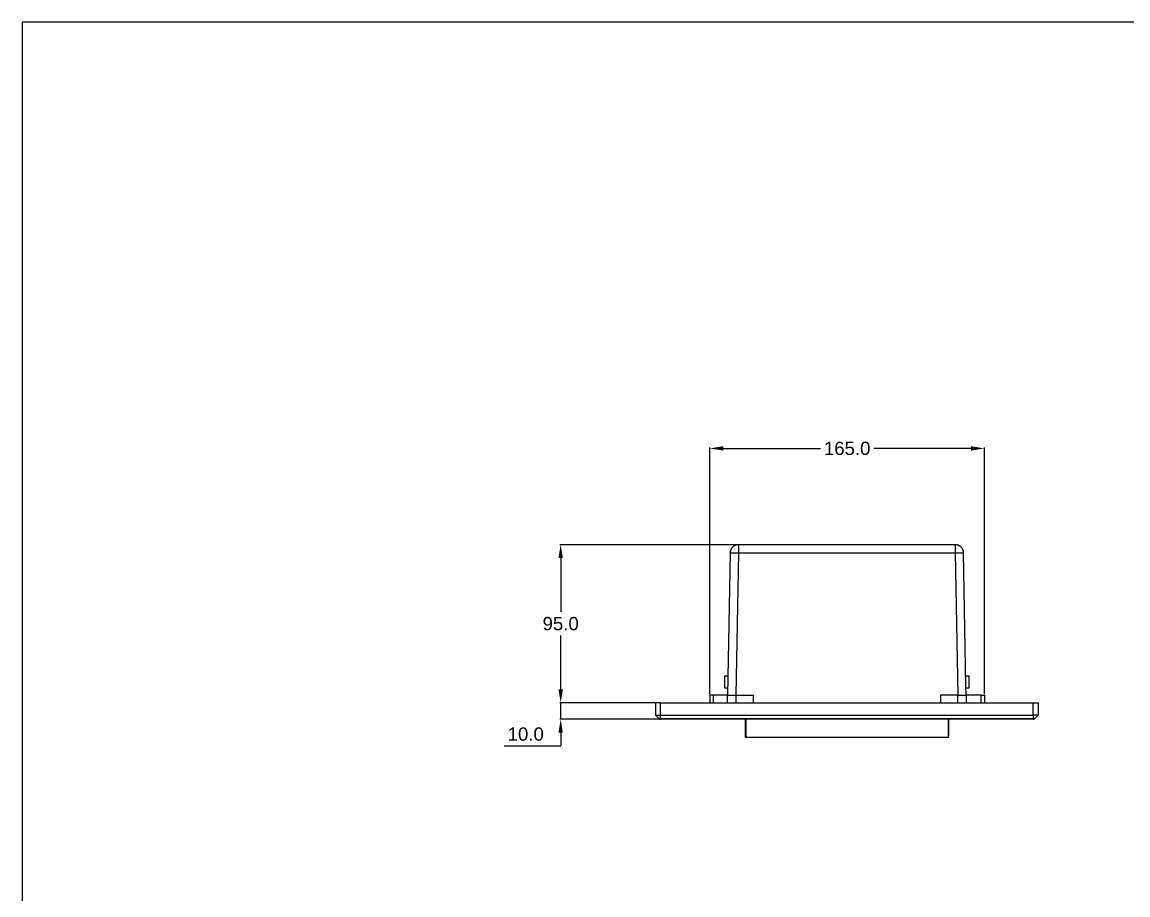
# Model space of a CAD drawing. Header units: millimetres. Extents: x 3033 to 4363, y 230 to 1450.
# Drawn here: x 3033 to 3698, y 925 to 1450 of the extents above; entities that cross this region are included whole.
import ezdxf

# ---------------------------------------------------------------- set-up
doc = ezdxf.new("R2010")
doc.units = ezdxf.units.MM
doc.header["$MEASUREMENT"] = 0
for name, color, linetype in [('____', 5, 'Continuous'), ('Default', 7, 'Continuous'), ('LAYER 10', 2, 'Continuous')]:
    doc.layers.add(name, color=color, linetype=linetype)
doc.styles.add('Arial', font='arial.ttf')
doc.dimstyles.new('Dimension Style 01', dxfattribs={"dimtxt": 8, "dimasz": 8, "dimexe": 0.5, "dimexo": 0.5, "dimgap": 3, "dimtad": 1, "dimtih": 1, "dimtoh": 1, "dimdec": 1, "dimzin": 1, "dimdsep": 46, "dimtxsty": 'Arial', "dimcen": 0.5, "dimadec": 1, "dimazin": 0, "dimtfac": 1, "dimtdec": 1, "dimtix": 1, "dimtmove": 0, "dimatfit": 3, "dimfxl": 1, "dimtolj": 1, "dimtzin": 1, "dimarcsym": 0})

# ---------------------------------------------------------------- blocks, each defined once
blk = doc.blocks.new('*D1')
at = {"layer": 'Default', "color": 0, "lineweight": -2, "transparency": 16777216}
for p, q in [((3356.97, 1048.29), (3356.97, 1056.29)), ((3413.59, 1040.29), (3356.47, 1040.29)), ((3356.97, 1030.29), (3356.97, 1040.29)), ((3416.5, 1030.29), (3356.47, 1030.29)), ((3356.97, 1022.29), (3356.97, 1014.29)), ((3322.97, 1014.29), (3356.97, 1014.29))]:
    blk.add_line(p, q, dxfattribs=at)
at = {"layer": 'Default', "color": 0, "transparency": 16777216}
for points in [[(3355.64, 1048.29), (3358.31, 1048.29), (3356.97, 1040.29)], [(3355.64, 1022.29), (3358.31, 1022.29), (3356.97, 1030.29)]]:
    blk.add_solid(points, dxfattribs=at)
at = {"layer": 'Defpoints', "color": 0, "transparency": 16777216}
for p in [(3356.97, 1040.29), (3414.09, 1040.29), (3417, 1030.29)]:
    blk.add_point(p, dxfattribs=at)
at = {"layer": 'Default', "color": 0, "transparency": 16777216, "insert": (3335.97, 1021.37), "char_height": 8, "attachment_point": 5, "style": 'Arial'}
blk.add_mtext('\\A1;10.0', dxfattribs=at)
blk = doc.blocks.new('*D5')
at = {"layer": 'Default', "color": 0, "lineweight": -2, "transparency": 16777216}
for p, q in [((3446.76, 1045.32), (3446.76, 1193.73)), ((3454.76, 1193.23), (3513.15, 1193.23)), ((3603.76, 1193.23), (3545.37, 1193.23)), ((3611.76, 1045.32), (3611.76, 1193.73))]:
    blk.add_line(p, q, dxfattribs=at)
at = {"layer": 'Default', "color": 0, "transparency": 16777216}
for points in [[(3454.76, 1194.57), (3454.76, 1191.9), (3446.76, 1193.23)], [(3603.76, 1194.57), (3603.76, 1191.9), (3611.76, 1193.23)]]:
    blk.add_solid(points, dxfattribs=at)
at = {"layer": 'Defpoints', "color": 0, "transparency": 16777216}
for p in [(3611.76, 1193.23), (3446.76, 1044.82), (3611.76, 1044.82)]:
    blk.add_point(p, dxfattribs=at)
at = {"layer": 'Default', "color": 0, "transparency": 16777216, "insert": (3529.26, 1193.23), "char_height": 8, "attachment_point": 5, "style": 'Arial'}
blk.add_mtext('\\A1;165.0', dxfattribs=at)
blk = doc.blocks.new('*D6')
at = {"layer": 'Default', "color": 0, "lineweight": -2, "transparency": 16777216}
for p, q in [((3463.38, 1135.29), (3356.47, 1135.29)), ((3356.97, 1127.29), (3356.97, 1094.87)), ((3356.97, 1048.29), (3356.97, 1080.7)), ((3413.59, 1040.29), (3356.47, 1040.29))]:
    blk.add_line(p, q, dxfattribs=at)
at = {"layer": 'Default', "color": 0, "transparency": 16777216}
for points in [[(3355.64, 1127.29), (3358.31, 1127.29), (3356.97, 1135.29)], [(3355.64, 1048.29), (3358.31, 1048.29), (3356.97, 1040.29)]]:
    blk.add_solid(points, dxfattribs=at)
at = {"layer": 'Defpoints', "color": 0, "transparency": 16777216}
for p in [(3356.97, 1135.29), (3463.88, 1135.29), (3414.09, 1040.29)]:
    blk.add_point(p, dxfattribs=at)
at = {"layer": 'Default', "color": 0, "transparency": 16777216, "insert": (3356.97, 1087.79), "char_height": 8, "attachment_point": 5, "style": 'Arial'}
blk.add_mtext('\\A1;95.0', dxfattribs=at)

msp = doc.modelspace()

# ---------------------------------------------------------------- linework, layer by layer
at = {"layer": '____'}
for p, q in [((4363.09, 1449.66), (3033.09, 1449.66)), ((3033.09, 1449.66), (3033.09, 230.27))]:
    msp.add_line(p, q, dxfattribs=at)
at = {"layer": 'LAYER 10'}
for p, q in [((3458.89, 1130.55), (3458.88, 1130.37)), ((3458.9, 1130.72), (3458.89, 1130.55)), ((3458.92, 1130.89), (3458.9, 1130.72)), ((3458.94, 1131.06), (3458.92, 1130.89)), ((3458.97, 1131.23), (3458.94, 1131.06)), ((3459.01, 1131.4), (3458.97, 1131.23)), ((3459.05, 1131.57), (3459.01, 1131.4)), ((3459.1, 1131.73), (3459.05, 1131.57)), ((3459.15, 1131.9), (3459.1, 1131.73)), ((3459.21, 1132.06), (3459.15, 1131.9)), ((3459.27, 1132.22), (3459.21, 1132.06)), ((3459.34, 1132.38), (3459.27, 1132.22)), ((3459.41, 1132.53), (3459.34, 1132.38)), ((3459.5, 1132.69), (3459.41, 1132.53)), ((3459.58, 1132.84), (3459.5, 1132.69)), ((3459.67, 1132.98), (3459.58, 1132.84)), ((3459.77, 1133.13), (3459.67, 1132.98)), ((3459.87, 1133.27), (3459.77, 1133.13)), ((3459.97, 1133.41), (3459.87, 1133.27)), ((3460.08, 1133.54), (3459.97, 1133.41)), ((3460.2, 1133.67), (3460.08, 1133.54)), ((3460.32, 1133.79), (3460.2, 1133.67)), ((3460.44, 1133.91), (3460.32, 1133.79)), ((3460.57, 1134.03), (3460.44, 1133.91)), ((3460.7, 1134.14), (3460.57, 1134.03)), ((3460.83, 1134.25), (3460.7, 1134.14)), ((3460.97, 1134.35), (3460.83, 1134.25)), ((3461.11, 1134.45), (3460.97, 1134.35)), ((3461.26, 1134.54), (3461.11, 1134.45)), ((3461.41, 1134.63), (3461.26, 1134.54)), ((3461.56, 1134.71), (3461.41, 1134.63)), ((3461.71, 1134.79), (3461.56, 1134.71)), ((3461.87, 1134.86), (3461.71, 1134.79)), ((3462.03, 1134.93), (3461.87, 1134.86)), ((3462.19, 1134.99), (3462.03, 1134.93)), ((3462.35, 1135.05), (3462.19, 1134.99)), ((3462.52, 1135.1), (3462.35, 1135.05)), ((3462.68, 1135.14), (3462.52, 1135.1)), ((3462.85, 1135.18), (3462.68, 1135.14)), ((3463.02, 1135.21), (3462.85, 1135.18)), ((3463.19, 1135.24), (3463.02, 1135.21)), ((3463.36, 1135.26), (3463.19, 1135.24)), ((3463.54, 1135.28), (3463.36, 1135.26)), ((3463.71, 1135.28), (3463.54, 1135.28)), ((3463.88, 1135.29), (3463.71, 1135.28)), ((3594.29, 1135.29), (3463.88, 1135.29)), ((3463.88, 1135.29), (3463.88, 1130.37)), ((3594.47, 1135.28), (3594.29, 1135.29)), ((3594.29, 1135.29), (3594.29, 1130.37)), ((3594.64, 1135.28), (3594.47, 1135.28)), ((3594.81, 1135.26), (3594.64, 1135.28)), ((3594.98, 1135.24), (3594.81, 1135.26)), ((3595.15, 1135.21), (3594.98, 1135.24)), ((3595.32, 1135.18), (3595.15, 1135.21)), ((3595.49, 1135.14), (3595.32, 1135.18)), ((3595.66, 1135.1), (3595.49, 1135.14)), ((3595.82, 1135.05), (3595.66, 1135.1)), ((3595.99, 1134.99), (3595.82, 1135.05)), ((3596.15, 1134.93), (3595.99, 1134.99)), ((3596.31, 1134.86), (3596.15, 1134.93)), ((3596.46, 1134.79), (3596.31, 1134.86)), ((3596.62, 1134.71), (3596.46, 1134.79)), ((3596.77, 1134.63), (3596.62, 1134.71)), ((3596.92, 1134.54), (3596.77, 1134.63)), ((3597.06, 1134.45), (3596.92, 1134.54)), ((3597.21, 1134.35), (3597.06, 1134.45)), ((3597.34, 1134.25), (3597.21, 1134.35)), ((3597.48, 1134.14), (3597.34, 1134.25)), ((3597.61, 1134.03), (3597.48, 1134.14)), ((3597.74, 1133.91), (3597.61, 1134.03)), ((3597.86, 1133.79), (3597.74, 1133.91)), ((3597.98, 1133.67), (3597.86, 1133.79)), ((3598.09, 1133.54), (3597.98, 1133.67)), ((3598.2, 1133.41), (3598.09, 1133.54)), ((3598.31, 1133.27), (3598.2, 1133.41)), ((3598.41, 1133.13), (3598.31, 1133.27)), ((3598.5, 1132.98), (3598.41, 1133.13)), ((3598.6, 1132.84), (3598.5, 1132.98)), ((3598.68, 1132.69), (3598.6, 1132.84)), ((3598.76, 1132.54), (3598.68, 1132.69)), ((3598.84, 1132.38), (3598.76, 1132.54)), ((3598.91, 1132.22), (3598.84, 1132.38)), ((3598.97, 1132.06), (3598.91, 1132.22)), ((3599.03, 1131.9), (3598.97, 1132.06)), ((3599.08, 1131.73), (3599.03, 1131.9)), ((3599.13, 1131.57), (3599.08, 1131.73)), ((3599.17, 1131.4), (3599.13, 1131.57)), ((3599.2, 1131.23), (3599.17, 1131.4)), ((3599.23, 1131.06), (3599.2, 1131.23)), ((3599.26, 1130.89), (3599.23, 1131.06)), ((3599.28, 1130.72), (3599.26, 1130.89)), ((3599.29, 1130.55), (3599.28, 1130.72)), ((3599.29, 1130.37), (3599.29, 1130.55)), ((3458.88, 1130.37), (3457.39, 1044.82)), ((3458.88, 1130.37), (3463.88, 1130.37)), ((3463.88, 1130.37), (3462.39, 1044.82)), ((3463.88, 1130.37), (3594.29, 1130.37)), ((3594.29, 1130.37), (3599.29, 1130.37)), ((3594.29, 1130.37), (3595.78, 1044.82)), ((3600.68, 1050.51), (3599.29, 1130.37)), ((3455.59, 1056.16), (3455.47, 1049.16)), ((3457.59, 1056.16), (3455.59, 1056.16)), ((3602.59, 1056.16), (3600.59, 1056.16)), ((3602.71, 1049.16), (3602.59, 1056.16)), ((3448.76, 1044.82), (3446.76, 1044.82)), ((3446.76, 1044.82), (3446.76, 1040.29)), ((3457.39, 1044.82), (3448.76, 1044.82)), ((3448.76, 1044.82), (3448.76, 1040.29)), ((3455.47, 1049.16), (3457.47, 1049.16)), ((3457.39, 1044.82), (3458.84, 1044.84)), ((3457.39, 1040.29), (3457.39, 1044.82)), ((3458.84, 1044.84), (3458.86, 1044.84)), ((3458.86, 1044.84), (3458.87, 1044.84)), ((3458.87, 1044.84), (3462.39, 1044.82)), ((3462.39, 1044.82), (3462.39, 1040.29)), ((3462.39, 1044.82), (3472.71, 1044.82)), ((3472.71, 1044.82), (3472.71, 1040.29)), ((3595.78, 1044.82), (3585.46, 1044.82)), ((3585.46, 1044.82), (3585.46, 1040.29)), ((3595.78, 1044.82), (3599, 1044.84)), ((3595.78, 1040.29), (3595.78, 1044.82)), ((3599, 1044.84), (3599.3, 1044.84)), ((3599.3, 1044.84), (3599.32, 1044.84)), ((3599.32, 1044.84), (3599.34, 1044.84)), ((3599.34, 1044.84), (3600.78, 1044.82)), ((3600.78, 1044.82), (3600.68, 1050.51)), ((3600.71, 1049.16), (3602.71, 1049.16)), ((3600.78, 1044.82), (3600.78, 1040.29)), ((3609.76, 1044.82), (3600.78, 1044.82)), ((3609.76, 1040.29), (3609.76, 1044.82)), ((3609.76, 1044.82), (3611.76, 1044.82)), ((3611.76, 1044.82), (3611.76, 1040.29)), ((3417.09, 1040.29), (3414.09, 1040.29)), ((3414.09, 1040.29), (3414.09, 1032.79)), ((3417.09, 1032.79), (3417.09, 1040.29)), ((3417.09, 1040.29), (3641.09, 1040.29)), ((3641.09, 1032.79), (3641.09, 1040.29)), ((3641.09, 1040.29), (3644.09, 1040.29)), ((3644.09, 1040.29), (3644.09, 1032.79)), ((3414.09, 1032.79), (3417.09, 1032.79)), ((3416.3, 1030.58), (3414.09, 1032.79)), ((3417.09, 1030.58), (3417.09, 1032.79)), ((3417.09, 1032.79), (3641.09, 1032.79)), ((3641.09, 1032.79), (3641.09, 1030.58)), ((3644.09, 1032.79), (3641.09, 1032.79)), ((3644.09, 1032.79), (3641.88, 1030.58)), ((3416.3, 1030.58), (3416.32, 1030.56)), ((3417.09, 1030.58), (3416.3, 1030.58)), ((3416.32, 1030.56), (3416.35, 1030.53)), ((3416.35, 1030.53), (3416.37, 1030.51)), ((3416.37, 1030.51), (3416.4, 1030.49)), ((3416.4, 1030.49), (3416.43, 1030.47)), ((3416.43, 1030.47), (3416.45, 1030.45)), ((3416.45, 1030.45), (3416.48, 1030.43)), ((3416.48, 1030.43), (3416.51, 1030.42)), ((3416.51, 1030.42), (3416.54, 1030.4)), ((3416.54, 1030.4), (3416.57, 1030.38)), ((3416.57, 1030.38), (3416.6, 1030.37)), ((3416.6, 1030.37), (3416.64, 1030.36)), ((3416.64, 1030.36), (3416.67, 1030.35)), ((3416.67, 1030.35), (3416.7, 1030.33)), ((3416.7, 1030.33), (3416.73, 1030.32)), ((3416.73, 1030.32), (3416.77, 1030.32)), ((3416.77, 1030.32), (3416.8, 1030.31)), ((3416.8, 1030.31), (3416.83, 1030.3)), ((3416.83, 1030.3), (3416.87, 1030.3)), ((3416.87, 1030.3), (3416.9, 1030.29)), ((3416.9, 1030.29), (3416.93, 1030.29)), ((3416.93, 1030.29), (3416.97, 1030.29)), ((3416.97, 1030.29), (3417, 1030.29)), ((3417, 1030.29), (3417.09, 1030.29)), ((3417.09, 1030.29), (3417.09, 1030.58)), ((3641.09, 1030.58), (3417.09, 1030.58)), ((3641.09, 1030.29), (3417.09, 1030.29)), ((3468.04, 1019.63), (3468.04, 1030.29)), ((3468.24, 1030.29), (3468.24, 1019.43)), ((3523.77, 1030.28), (3522.31, 1030.28)), ((3525, 1030.28), (3523.77, 1030.28)), ((3525.76, 1030.28), (3525.75, 1030.28)), ((3526.25, 1030.28), (3525.76, 1030.28)), ((3528.04, 1030.28), (3526.25, 1030.28)), ((3528.52, 1030.28), (3528.04, 1030.28)), ((3529.4, 1030.28), (3529.28, 1030.28)), ((3532, 1030.28), (3529.4, 1030.28)), ((3532.11, 1030.28), (3532, 1030.28)), ((3533.38, 1030.28), (3532.9, 1030.28)), ((3535.18, 1030.28), (3533.38, 1030.28)), ((3533.38, 1030.28), (3533.38, 1030.28)), ((3535.19, 1030.28), (3535.18, 1030.28)), ((3535.67, 1030.28), (3535.19, 1030.28)), ((3590.27, 1019.43), (3590.27, 1030.29)), ((3590.48, 1020.25), (3590.48, 1030.29)), ((3641.09, 1030.58), (3641.09, 1030.29)), ((3641.88, 1030.58), (3641.09, 1030.58)), ((3641.09, 1030.29), (3641.17, 1030.29)), ((3641.17, 1030.29), (3641.21, 1030.29)), ((3641.21, 1030.29), (3641.24, 1030.29)), ((3641.24, 1030.29), (3641.28, 1030.29)), ((3641.28, 1030.29), (3641.31, 1030.3)), ((3641.31, 1030.3), (3641.34, 1030.3)), ((3641.34, 1030.3), (3641.38, 1030.31)), ((3641.38, 1030.31), (3641.41, 1030.32)), ((3641.41, 1030.32), (3641.44, 1030.32)), ((3641.44, 1030.32), (3641.48, 1030.33)), ((3641.48, 1030.33), (3641.51, 1030.35)), ((3641.51, 1030.35), (3641.54, 1030.36)), ((3641.54, 1030.36), (3641.57, 1030.37)), ((3641.57, 1030.37), (3641.6, 1030.38)), ((3641.6, 1030.38), (3641.63, 1030.4)), ((3641.63, 1030.4), (3641.66, 1030.42)), ((3641.66, 1030.42), (3641.69, 1030.43)), ((3641.69, 1030.43), (3641.72, 1030.45)), ((3641.72, 1030.45), (3641.75, 1030.47)), ((3641.75, 1030.47), (3641.78, 1030.49)), ((3641.78, 1030.49), (3641.8, 1030.51)), ((3641.8, 1030.51), (3641.83, 1030.53)), ((3641.83, 1030.53), (3641.86, 1030.56)), ((3641.86, 1030.56), (3641.88, 1030.58)), ((3468.04, 1019.62), (3468.04, 1019.63)), ((3468.04, 1019.61), (3468.04, 1019.62)), ((3468.04, 1019.62), (3468.04, 1019.62)), ((3468.04, 1019.6), (3468.04, 1019.61)), ((3468.04, 1019.59), (3468.04, 1019.6)), ((3468.04, 1019.6), (3468.04, 1019.6)), ((3468.04, 1019.58), (3468.04, 1019.59)), ((3468.05, 1019.57), (3468.04, 1019.58)), ((3468.04, 1019.58), (3468.04, 1019.58)), ((3468.05, 1019.56), (3468.05, 1019.57)), ((3468.05, 1019.55), (3468.05, 1019.56)), ((3468.05, 1019.56), (3468.05, 1019.56)), ((3468.06, 1019.54), (3468.05, 1019.55)), ((3468.06, 1019.53), (3468.06, 1019.54)), ((3468.06, 1019.54), (3468.06, 1019.54)), ((3468.07, 1019.53), (3468.06, 1019.53)), ((3468.07, 1019.52), (3468.07, 1019.53)), ((3468.08, 1019.51), (3468.07, 1019.52)), ((3468.08, 1019.5), (3468.08, 1019.51)), ((3468.08, 1019.51), (3468.08, 1019.51)), ((3468.09, 1019.5), (3468.08, 1019.5)), ((3468.09, 1019.49), (3468.09, 1019.5)), ((3468.1, 1019.49), (3468.09, 1019.49)), ((3468.1, 1019.48), (3468.1, 1019.49)), ((3468.11, 1019.48), (3468.1, 1019.48)), ((3468.11, 1019.47), (3468.11, 1019.48)), ((3468.12, 1019.47), (3468.11, 1019.47)), ((3468.13, 1019.47), (3468.12, 1019.47)), ((3468.13, 1019.46), (3468.13, 1019.47)), ((3468.14, 1019.46), (3468.13, 1019.46)), ((3468.15, 1019.45), (3468.14, 1019.46)), ((3468.14, 1019.46), (3468.14, 1019.46)), ((3468.16, 1019.45), (3468.15, 1019.45)), ((3468.17, 1019.44), (3468.16, 1019.45)), ((3468.16, 1019.45), (3468.16, 1019.45)), ((3468.18, 1019.44), (3468.17, 1019.44)), ((3468.17, 1019.44), (3468.17, 1019.44)), ((3468.19, 1019.44), (3468.18, 1019.44)), ((3468.2, 1019.43), (3468.19, 1019.44)), ((3468.19, 1019.44), (3468.19, 1019.44)), ((3468.21, 1019.43), (3468.2, 1019.43)), ((3468.22, 1019.43), (3468.21, 1019.43)), ((3468.23, 1019.43), (3468.22, 1019.43)), ((3468.22, 1019.43), (3468.22, 1019.43)), ((3468.24, 1019.43), (3468.23, 1019.43)), ((3590.27, 1019.43), (3468.24, 1019.43)), ((3468.24, 1019.43), (3468.24, 1019.43)), ((3590.28, 1019.43), (3590.27, 1019.43)), ((3590.29, 1019.43), (3590.28, 1019.43)), ((3590.3, 1019.43), (3590.29, 1019.43)), ((3590.31, 1019.43), (3590.3, 1019.43)), ((3590.3, 1019.43), (3590.3, 1019.43)), ((3590.32, 1019.43), (3590.31, 1019.43)), ((3590.33, 1019.44), (3590.32, 1019.44)), ((3590.32, 1019.44), (3590.32, 1019.43)), ((3590.34, 1019.44), (3590.33, 1019.44)), ((3590.35, 1019.44), (3590.34, 1019.44)), ((3590.34, 1019.44), (3590.34, 1019.44)), ((3590.36, 1019.45), (3590.35, 1019.44)), ((3590.37, 1019.45), (3590.36, 1019.45)), ((3590.36, 1019.45), (3590.36, 1019.45)), ((3590.38, 1019.46), (3590.37, 1019.45)), ((3590.39, 1019.46), (3590.38, 1019.46)), ((3590.38, 1019.46), (3590.38, 1019.46)), ((3590.4, 1019.47), (3590.39, 1019.46)), ((3590.41, 1019.48), (3590.4, 1019.47)), ((3590.4, 1019.47), (3590.4, 1019.47)), ((3590.42, 1019.49), (3590.41, 1019.48)), ((3590.41, 1019.48), (3590.41, 1019.48)), ((3590.43, 1019.5), (3590.42, 1019.49)), ((3590.42, 1019.49), (3590.42, 1019.49)), ((3590.44, 1019.51), (3590.43, 1019.5)), ((3590.43, 1019.5), (3590.43, 1019.5)), ((3590.45, 1019.52), (3590.44, 1019.51)), ((3590.44, 1019.51), (3590.44, 1019.51)), ((3590.46, 1019.54), (3590.45, 1019.53)), ((3590.45, 1019.53), (3590.45, 1019.52)), ((3590.45, 1019.52), (3590.45, 1019.52)), ((3590.47, 1019.55), (3590.46, 1019.55)), ((3590.46, 1019.55), (3590.46, 1019.54)), ((3590.46, 1019.54), (3590.46, 1019.54)), ((3590.48, 1019.58), (3590.47, 1019.58)), ((3590.47, 1019.58), (3590.47, 1019.57)), ((3590.47, 1019.57), (3590.47, 1019.56)), ((3590.47, 1019.56), (3590.47, 1019.55)), ((3590.48, 1019.63), (3590.48, 1019.62)), ((3590.48, 1019.62), (3590.48, 1019.62)), ((3590.48, 1019.62), (3590.48, 1019.61)), ((3590.48, 1019.61), (3590.48, 1019.6)), ((3590.48, 1019.6), (3590.48, 1019.6)), ((3590.48, 1019.6), (3590.48, 1019.59)), ((3590.48, 1019.59), (3590.48, 1019.58))]:
    msp.add_line(p, q, dxfattribs=at)

# ---------------------------------------------------------------- dimensions: what is measured, and where the dimension line sits
at = {"layer": 'Default'}
dim = msp.add_linear_dim(base=(3611.76, 1193.23), p1=(3446.76, 1044.82), p2=(3611.76, 1044.82), dimstyle='Dimension Style 01', override={"dimtad": 0}, dxfattribs=at)
dim.commit()
dim.dimension.update_dxf_attribs({"geometry": '*D5', "text_midpoint": (3529.26, 1193.23)})
dim = msp.add_linear_dim(base=(3356.97, 1135.29), p1=(3414.09, 1040.29), p2=(3463.88, 1135.29), angle=90, dimstyle='Dimension Style 01', override={"dimtad": 0}, dxfattribs=at)
dim.commit()
dim.dimension.update_dxf_attribs({"geometry": '*D6', "text_midpoint": (3356.97, 1087.79)})
dim = msp.add_linear_dim(base=(3356.97, 1040.29), p1=(3417, 1030.29), p2=(3414.09, 1040.29), angle=90, dimstyle='Dimension Style 01', override={"dimtmove": 1}, dxfattribs=at)
dim.commit()
dim.dimension.update_dxf_attribs({"geometry": '*D1', "text_midpoint": (3354.74, 1016.75), "dimtype": 160})

doc.saveas('drawing.dxf')
